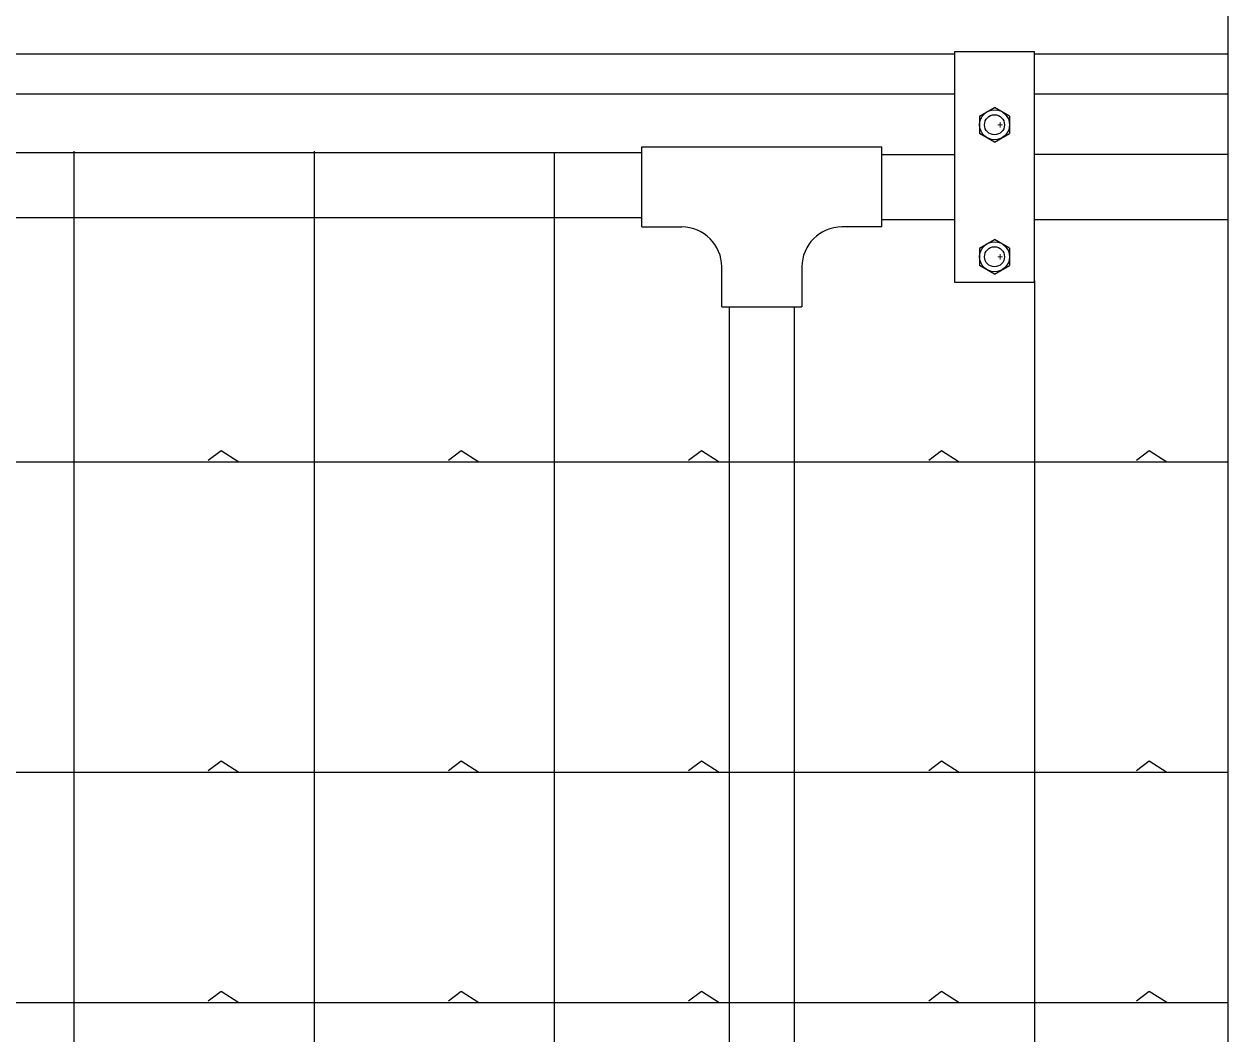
# Model space of a CAD drawing. Extents: x 1007 to 1035.5, y 1000.5 to 1021.5.
# Drawn here: x 1016.089 to 1017.029, y 1018.393 to 1019.181 of the extents above; entities that cross this region are included whole.
import ezdxf

# ---------------------------------------------------------------- set-up
doc = ezdxf.new("R2010")
doc.units = 0
doc.layers.add('Level 1', color=7, linetype='Continuous')

msp = doc.modelspace()

# ---------------------------------------------------------------- linework, layer by layer
at = {"layer": 'Level 1'}
for p, q in [((1017.02858, 1019.29533), (1017.02858, 1018.289)), ((1015.34925, 1019.15792), (1016.81508, 1019.15792)), ((1016.87758, 1019.1595), (1016.81508, 1019.1595)), ((1016.81508, 1019.1595), (1016.81508, 1018.97983)), ((1016.87758, 1018.97983), (1016.87758, 1019.1595)), ((1016.87758, 1019.15792), (1017.02858, 1019.15792)), ((1015.34925, 1019.12667), (1016.81508, 1019.12667)), ((1016.87758, 1019.12667), (1017.02858, 1019.12667)), ((1016.83458, 1019.10933), (1016.84633, 1019.11608)), ((1016.83458, 1019.10933), (1016.83458, 1019.09575)), ((1016.85808, 1019.10933), (1016.84633, 1019.11608)), ((1016.85808, 1019.10933), (1016.85808, 1019.09575)), ((1016.84633, 1019.089), (1016.83458, 1019.09575)), ((1016.84633, 1019.089), (1016.85808, 1019.09575)), ((1016.57092, 1019.08058), (1015.34925, 1019.08058)), ((1016.12758, 1019.08183), (1016.12758, 1016.78092)), ((1016.31508, 1019.08183), (1016.31508, 1016.78092)), ((1016.50258, 1019.08058), (1016.50258, 1016.78092)), ((1016.57092, 1019.08533), (1016.75842, 1019.08533)), ((1016.57092, 1019.02283), (1016.57092, 1019.08533)), ((1016.75842, 1019.02283), (1016.75842, 1019.08533)), ((1016.75842, 1019.07942), (1016.81508, 1019.07942)), ((1017.02858, 1019.07942), (1016.87758, 1019.07942)), ((1016.57092, 1019.02983), (1015.34925, 1019.02983)), ((1016.57092, 1019.02283), (1016.60217, 1019.02283)), ((1016.75842, 1019.02283), (1016.72717, 1019.02283)), ((1016.75842, 1019.02867), (1016.81508, 1019.02867)), ((1016.87758, 1019.02867), (1017.02858, 1019.02867)), ((1016.83458, 1019.00633), (1016.84633, 1019.01308)), ((1016.85808, 1019.00633), (1016.84633, 1019.01308)), ((1016.83458, 1019.00633), (1016.83458, 1018.99275)), ((1016.85808, 1019.00633), (1016.85808, 1018.99275)), ((1016.63342, 1018.96033), (1016.63342, 1018.99158)), ((1016.69592, 1018.99158), (1016.69592, 1018.96033)), ((1016.84633, 1018.986), (1016.83458, 1018.99275)), ((1016.84633, 1018.986), (1016.85808, 1018.99275)), ((1016.81508, 1018.97983), (1016.87758, 1018.97983)), ((1016.87758, 1018.98092), (1016.87758, 1016.78092)), ((1016.63342, 1018.96033), (1016.69592, 1018.96033)), ((1016.63933, 1016.90008), (1016.63933, 1018.96033)), ((1016.69008, 1016.90008), (1016.69008, 1018.96033)), ((1015.13925, 1018.83958), (1017.02858, 1018.83958)), ((1015.13925, 1018.59733), (1017.02858, 1018.59733)), ((1015.13925, 1018.41767), (1017.02858, 1018.41767))]:
    msp.add_line(p, q, dxfattribs=at)
for points in [[(1016.2325, 1018.84083), (1016.2425, 1018.84833), (1016.25625, 1018.83958)], [(1016.42, 1018.84083), (1016.43, 1018.84833), (1016.44375, 1018.83958)], [(1016.6075, 1018.84083), (1016.6175, 1018.84833), (1016.63125, 1018.83958)], [(1016.795, 1018.84083), (1016.805, 1018.84833), (1016.81875, 1018.83958)], [(1016.95708, 1018.84083), (1016.96708, 1018.84833), (1016.98083, 1018.83958)], [(1016.2325, 1018.59858), (1016.2425, 1018.60608), (1016.25625, 1018.59733)], [(1016.42, 1018.59858), (1016.43, 1018.60608), (1016.44375, 1018.59733)], [(1016.6075, 1018.59858), (1016.6175, 1018.60608), (1016.63125, 1018.59733)], [(1016.795, 1018.59858), (1016.805, 1018.60608), (1016.81875, 1018.59733)], [(1016.95708, 1018.59867), (1016.96708, 1018.60617), (1016.98083, 1018.59742)], [(1016.2325, 1018.41892), (1016.2425, 1018.42642), (1016.25625, 1018.41767)], [(1016.42, 1018.41892), (1016.43, 1018.42642), (1016.44375, 1018.41767)], [(1016.6075, 1018.41892), (1016.6175, 1018.42642), (1016.63125, 1018.41767)], [(1016.795, 1018.41892), (1016.805, 1018.42642), (1016.81875, 1018.41767)], [(1016.95708, 1018.419), (1016.96708, 1018.4265), (1016.98083, 1018.41775)]]:
    msp.add_lwpolyline(points, dxfattribs=at)
for centre, radius in [((1016.84636, 1019.10252), 0.01172), ((1016.84636, 1019.10252), 0.00781), ((1016.84636, 1018.99952), 0.01172), ((1016.84636, 1018.99952), 0.00781)]:
    msp.add_circle(centre, radius, dxfattribs=at)
for centre, start, end in [((1016.60219, 1018.99154), 0, 90), ((1016.72719, 1018.99154), 90, 180)]:
    msp.add_arc(centre, 0.03125, start, end, dxfattribs=at)

# ---------------------------------------------------------------- texts
for p in [(1016.84833, 1019.09942), (1016.84833, 1018.99642)]:
    msp.add_text('+', height=0.00625, dxfattribs=at).set_placement(p)

doc.saveas('drawing.dxf')
